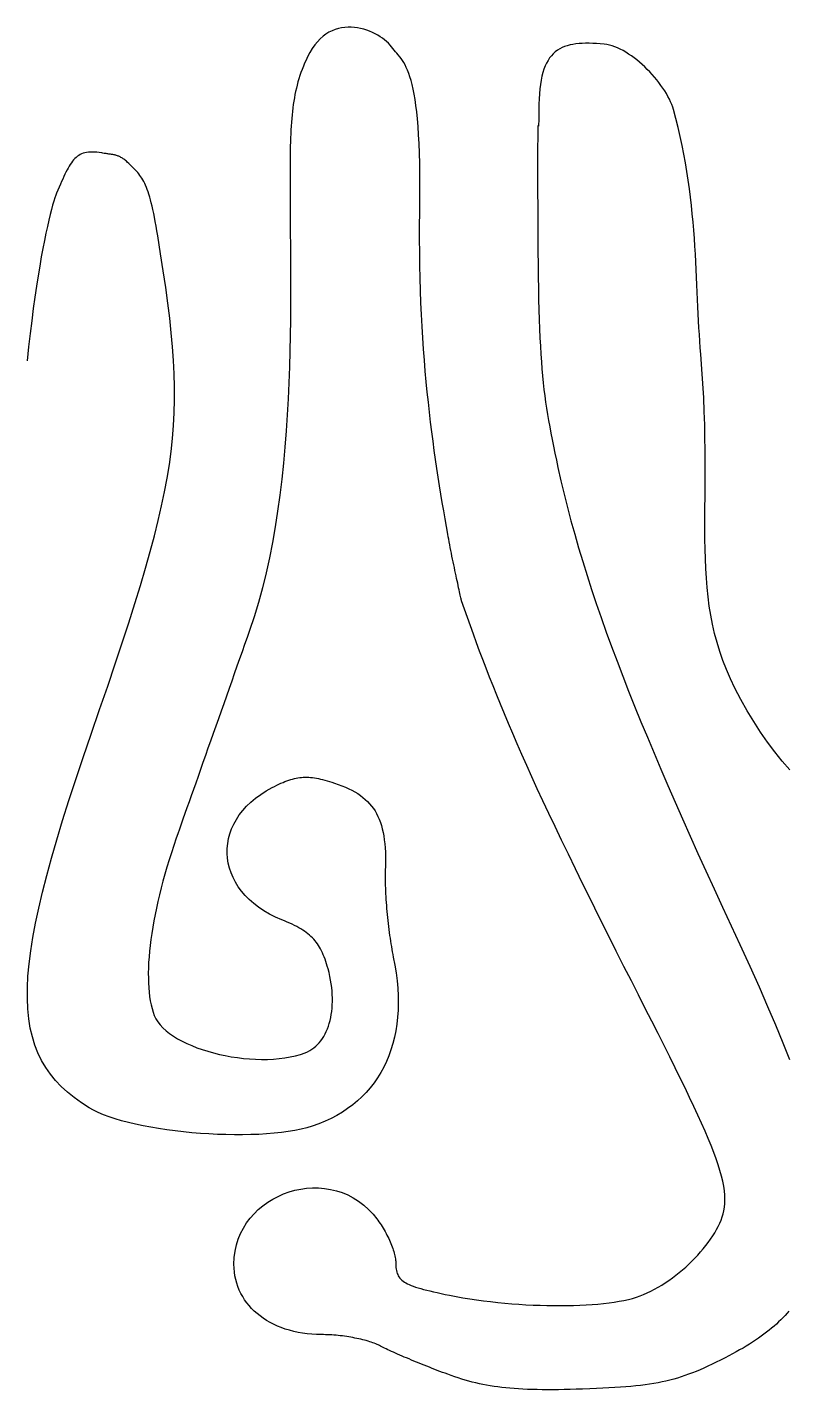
# Model space of a CAD drawing. Extents: x 3.9 to 78.6, y 0.4 to 97.3.
# Drawn here: x 29.1 to 48.64, y 0.45 to 35.46 of the extents above; entities that cross this region are included whole.
import ezdxf

# ---------------------------------------------------------------- set-up
doc = ezdxf.new("R2010")
doc.units = 0
doc.layers.add('LAYER_1', color=7, linetype='CONTINUOUS')

msp = doc.modelspace()

# ---------------------------------------------------------------- linework, layer by layer
at = {"layer": 'LAYER_1', "color": 7}
for p, q in [((36.932, 35.365), (36.852, 35.326)), ((37.012, 35.397), (36.932, 35.365)), ((37.094, 35.422), (37.012, 35.397)), ((37.176, 35.44), (37.094, 35.422)), ((37.258, 35.451), (37.176, 35.44)), ((37.341, 35.456), (37.258, 35.451)), ((37.423, 35.456), (37.341, 35.456)), ((37.505, 35.45), (37.423, 35.456)), ((37.586, 35.439), (37.505, 35.45)), ((37.666, 35.423), (37.586, 35.439)), ((37.744, 35.404), (37.666, 35.423)), ((37.821, 35.38), (37.744, 35.404)), ((37.895, 35.352), (37.821, 35.38)), ((36.554, 35.085), (36.486, 35.003)), ((36.625, 35.158), (36.554, 35.085)), ((36.699, 35.223), (36.625, 35.158)), ((36.775, 35.278), (36.699, 35.223)), ((36.852, 35.326), (36.775, 35.278)), ((37.968, 35.321), (37.895, 35.352)), ((38.037, 35.287), (37.968, 35.321)), ((38.104, 35.251), (38.037, 35.287)), ((38.167, 35.213), (38.104, 35.251)), ((38.226, 35.172), (38.167, 35.213)), ((38.282, 35.13), (38.226, 35.172)), ((38.333, 35.087), (38.282, 35.13)), ((38.38, 35.044), (38.333, 35.087)), ((38.422, 34.999), (38.38, 35.044)), ((43.12, 35.017), (43.045, 35.002)), ((43.197, 35.029), (43.12, 35.017)), ((43.277, 35.038), (43.197, 35.029)), ((43.36, 35.043), (43.277, 35.038)), ((43.446, 35.046), (43.36, 35.043)), ((43.536, 35.045), (43.446, 35.046)), ((43.628, 35.042), (43.536, 35.045)), ((43.723, 35.037), (43.628, 35.042)), ((43.821, 35.03), (43.723, 35.037)), ((43.922, 35.021), (43.821, 35.03)), ((43.988, 35.012), (43.922, 35.021)), ((44.056, 34.998), (43.988, 35.012)), ((36.301, 34.696), (36.263, 34.614)), ((36.359, 34.808), (36.301, 34.696)), ((36.421, 34.911), (36.359, 34.808)), ((36.486, 35.003), (36.421, 34.911)), ((38.459, 34.955), (38.422, 34.999)), ((38.494, 34.912), (38.459, 34.955)), ((38.529, 34.87), (38.494, 34.912)), ((38.564, 34.829), (38.529, 34.87)), ((38.599, 34.787), (38.564, 34.829)), ((38.634, 34.744), (38.599, 34.787)), ((38.669, 34.7), (38.634, 34.744)), ((38.704, 34.653), (38.669, 34.7)), ((42.522, 34.668), (42.48, 34.605)), ((42.567, 34.725), (42.522, 34.668)), ((42.616, 34.777), (42.567, 34.725)), ((42.667, 34.823), (42.616, 34.777)), ((42.722, 34.864), (42.667, 34.823)), ((42.781, 34.901), (42.722, 34.864)), ((42.842, 34.932), (42.781, 34.901)), ((42.907, 34.96), (42.842, 34.932)), ((42.975, 34.983), (42.907, 34.96)), ((43.045, 35.002), (42.975, 34.983)), ((44.125, 34.978), (44.056, 34.998)), ((44.195, 34.954), (44.125, 34.978)), ((44.265, 34.925), (44.195, 34.954)), ((44.336, 34.892), (44.265, 34.925)), ((44.407, 34.855), (44.336, 34.892)), ((44.479, 34.814), (44.407, 34.855)), ((44.55, 34.769), (44.479, 34.814)), ((44.621, 34.721), (44.55, 34.769)), ((44.692, 34.67), (44.621, 34.721)), ((44.762, 34.615), (44.692, 34.67)), ((36.162, 34.373), (36.133, 34.293)), ((36.194, 34.453), (36.162, 34.373)), ((36.227, 34.533), (36.194, 34.453)), ((36.263, 34.614), (36.227, 34.533)), ((38.739, 34.602), (38.704, 34.653)), ((38.773, 34.548), (38.739, 34.602)), ((38.806, 34.488), (38.773, 34.548)), ((38.839, 34.423), (38.806, 34.488)), ((38.871, 34.351), (38.839, 34.423)), ((38.902, 34.272), (38.871, 34.351)), ((42.375, 34.381), (42.347, 34.293)), ((42.407, 34.462), (42.375, 34.381)), ((42.442, 34.536), (42.407, 34.462)), ((42.48, 34.605), (42.442, 34.536)), ((44.831, 34.558), (44.762, 34.615)), ((44.899, 34.499), (44.831, 34.558)), ((44.966, 34.438), (44.899, 34.499)), ((45.031, 34.374), (44.966, 34.438)), ((45.095, 34.309), (45.031, 34.374)), ((45.157, 34.242), (45.095, 34.309)), ((36.034, 33.971), (36.014, 33.89)), ((36.056, 34.052), (36.034, 33.971)), ((36.08, 34.132), (36.056, 34.052)), ((36.106, 34.213), (36.08, 34.132)), ((36.133, 34.293), (36.106, 34.213)), ((38.932, 34.185), (38.902, 34.272)), ((38.961, 34.089), (38.932, 34.185)), ((38.989, 33.983), (38.961, 34.089)), ((39.016, 33.867), (38.989, 33.983)), ((42.283, 33.989), (42.269, 33.873)), ((42.301, 34.097), (42.283, 33.989)), ((42.322, 34.199), (42.301, 34.097)), ((42.347, 34.293), (42.322, 34.199)), ((45.217, 34.174), (45.157, 34.242)), ((45.274, 34.104), (45.217, 34.174)), ((45.33, 34.034), (45.274, 34.104)), ((45.382, 33.964), (45.33, 34.034)), ((45.432, 33.893), (45.382, 33.964)), ((35.962, 33.641), (35.947, 33.557)), ((35.978, 33.725), (35.962, 33.641)), ((35.995, 33.808), (35.978, 33.725)), ((36.014, 33.89), (35.995, 33.808)), ((39.041, 33.739), (39.016, 33.867)), ((39.064, 33.6), (39.041, 33.739)), ((42.252, 33.618), (42.248, 33.479)), ((42.259, 33.749), (42.252, 33.618)), ((42.269, 33.873), (42.259, 33.749)), ((45.478, 33.822), (45.432, 33.893)), ((45.522, 33.751), (45.478, 33.822)), ((45.562, 33.68), (45.522, 33.751)), ((45.598, 33.61), (45.562, 33.68)), ((45.631, 33.541), (45.598, 33.61)), ((35.912, 33.294), (35.902, 33.203)), ((35.922, 33.383), (35.912, 33.294)), ((35.934, 33.47), (35.922, 33.383)), ((35.947, 33.557), (35.934, 33.47)), ((39.086, 33.448), (39.064, 33.6)), ((39.106, 33.282), (39.086, 33.448)), ((39.125, 33.102), (39.106, 33.282)), ((42.247, 33.352), (42.245, 33.245)), ((42.248, 33.479), (42.247, 33.352)), ((45.66, 33.473), (45.631, 33.541)), ((45.684, 33.406), (45.66, 33.473)), ((45.704, 33.341), (45.684, 33.406)), ((45.766, 33.109), (45.704, 33.341)), ((35.88, 32.919), (35.875, 32.82)), ((35.887, 33.016), (35.88, 32.919)), ((35.894, 33.11), (35.887, 33.016)), ((35.902, 33.203), (35.894, 33.11)), ((39.141, 32.907), (39.125, 33.102)), ((39.155, 32.696), (39.141, 32.907)), ((42.221, 32.915), (42.22, 32.899)), ((42.222, 32.923), (42.221, 32.915)), ((42.224, 32.926), (42.222, 32.923)), ((42.225, 32.926), (42.224, 32.926)), ((42.227, 32.923), (42.225, 32.926)), ((42.228, 32.919), (42.227, 32.923)), ((42.23, 32.917), (42.228, 32.919)), ((42.232, 32.918), (42.23, 32.917)), ((42.233, 32.924), (42.232, 32.918)), ((42.235, 32.937), (42.233, 32.924)), ((42.237, 32.957), (42.235, 32.937)), ((42.238, 32.988), (42.237, 32.957)), ((42.24, 33.03), (42.238, 32.988)), ((42.242, 33.086), (42.24, 33.03)), ((42.243, 33.157), (42.242, 33.086)), ((42.245, 33.245), (42.243, 33.157)), ((45.823, 32.878), (45.766, 33.109)), ((35.866, 32.615), (35.862, 32.509)), ((35.87, 32.719), (35.866, 32.615)), ((35.875, 32.82), (35.87, 32.719)), ((39.167, 32.468), (39.155, 32.696)), ((42.215, 32.65), (42.214, 32.555)), ((42.216, 32.791), (42.215, 32.729)), ((42.215, 32.729), (42.215, 32.65)), ((42.217, 32.839), (42.216, 32.791)), ((42.218, 32.874), (42.217, 32.839)), ((42.22, 32.899), (42.218, 32.874)), ((45.875, 32.649), (45.823, 32.878)), ((45.924, 32.421), (45.875, 32.649)), ((30.536, 32.219), (30.496, 32.203)), ((30.578, 32.231), (30.536, 32.219)), ((30.623, 32.24), (30.578, 32.231)), ((30.67, 32.247), (30.623, 32.24)), ((30.72, 32.251), (30.67, 32.247)), ((30.773, 32.251), (30.72, 32.251)), ((30.829, 32.249), (30.773, 32.251)), ((30.888, 32.244), (30.829, 32.249)), ((30.951, 32.236), (30.888, 32.244)), ((31.017, 32.226), (30.951, 32.236)), ((31.045, 32.221), (31.017, 32.226)), ((31.072, 32.216), (31.045, 32.221)), ((31.099, 32.212), (31.072, 32.216)), ((31.124, 32.209), (31.099, 32.212)), ((31.149, 32.205), (31.124, 32.209)), ((35.857, 32.287), (35.855, 32.172)), ((35.859, 32.4), (35.857, 32.287)), ((35.862, 32.509), (35.859, 32.4)), ((39.176, 32.223), (39.167, 32.468)), ((39.184, 31.959), (39.176, 32.223)), ((42.214, 32.555), (42.213, 32.439)), ((42.213, 32.439), (42.213, 32.303)), ((42.213, 32.303), (42.213, 32.144)), ((45.968, 32.195), (45.924, 32.421)), ((30.177, 31.888), (30.15, 31.84)), ((30.205, 31.933), (30.177, 31.888)), ((30.233, 31.975), (30.205, 31.933)), ((30.262, 32.014), (30.233, 31.975)), ((30.291, 32.05), (30.262, 32.014)), ((30.322, 32.083), (30.291, 32.05)), ((30.354, 32.113), (30.322, 32.083)), ((30.387, 32.14), (30.354, 32.113)), ((30.421, 32.164), (30.387, 32.14)), ((30.457, 32.185), (30.421, 32.164)), ((30.496, 32.203), (30.457, 32.185)), ((31.172, 32.202), (31.149, 32.205)), ((31.195, 32.199), (31.172, 32.202)), ((31.218, 32.196), (31.195, 32.199)), ((31.239, 32.193), (31.218, 32.196)), ((31.261, 32.19), (31.239, 32.193)), ((31.281, 32.186), (31.261, 32.19)), ((31.301, 32.183), (31.281, 32.186)), ((31.321, 32.179), (31.301, 32.183)), ((31.34, 32.175), (31.321, 32.179)), ((31.36, 32.171), (31.34, 32.175)), ((31.378, 32.166), (31.36, 32.171)), ((31.397, 32.16), (31.378, 32.166)), ((31.415, 32.154), (31.397, 32.16)), ((31.434, 32.148), (31.415, 32.154)), ((31.452, 32.14), (31.434, 32.148)), ((31.471, 32.132), (31.452, 32.14)), ((31.489, 32.123), (31.471, 32.132)), ((31.508, 32.113), (31.489, 32.123)), ((31.526, 32.102), (31.508, 32.113)), ((31.545, 32.09), (31.526, 32.102)), ((31.565, 32.077), (31.545, 32.09)), ((31.584, 32.063), (31.565, 32.077)), ((31.604, 32.047), (31.584, 32.063)), ((31.625, 32.03), (31.604, 32.047)), ((31.646, 32.012), (31.625, 32.03)), ((31.667, 31.992), (31.646, 32.012)), ((31.706, 31.956), (31.667, 31.992)), ((31.743, 31.921), (31.706, 31.956)), ((31.779, 31.887), (31.743, 31.921)), ((31.814, 31.854), (31.779, 31.887)), ((35.853, 31.932), (35.852, 31.806)), ((35.854, 32.054), (35.853, 31.932)), ((35.855, 32.172), (35.854, 32.054)), ((39.188, 31.677), (39.184, 31.959)), ((42.213, 32.144), (42.213, 31.96)), ((42.213, 31.96), (42.213, 31.75)), ((46.009, 31.971), (45.968, 32.195)), ((46.046, 31.748), (46.009, 31.971)), ((30.011, 31.556), (29.982, 31.49)), ((30.04, 31.619), (30.011, 31.556)), ((30.068, 31.679), (30.04, 31.619)), ((30.095, 31.735), (30.068, 31.679)), ((30.123, 31.789), (30.095, 31.735)), ((30.15, 31.84), (30.123, 31.789)), ((31.847, 31.821), (31.814, 31.854)), ((31.878, 31.788), (31.847, 31.821)), ((31.909, 31.755), (31.878, 31.788)), ((31.938, 31.721), (31.909, 31.755)), ((31.966, 31.687), (31.938, 31.721)), ((31.994, 31.651), (31.966, 31.687)), ((32.02, 31.614), (31.994, 31.651)), ((32.045, 31.575), (32.02, 31.614)), ((32.07, 31.534), (32.045, 31.575)), ((32.094, 31.491), (32.07, 31.534)), ((35.852, 31.806), (35.852, 31.506)), ((35.852, 31.506), (35.852, 31.194)), ((39.19, 31.374), (39.188, 31.677)), ((42.213, 31.75), (42.213, 31.512)), ((42.213, 31.512), (42.213, 31.245)), ((46.08, 31.527), (46.046, 31.748)), ((46.111, 31.307), (46.08, 31.527)), ((29.854, 31.195), (29.832, 31.14)), ((29.888, 31.274), (29.854, 31.195)), ((29.921, 31.349), (29.888, 31.274)), ((29.952, 31.421), (29.921, 31.349)), ((29.982, 31.49), (29.952, 31.421)), ((32.117, 31.445), (32.094, 31.491)), ((32.14, 31.396), (32.117, 31.445)), ((32.162, 31.343), (32.14, 31.396)), ((32.183, 31.288), (32.162, 31.343)), ((32.205, 31.228), (32.183, 31.288)), ((32.225, 31.164), (32.205, 31.228)), ((32.246, 31.095), (32.225, 31.164)), ((35.852, 31.194), (35.854, 30.869)), ((39.189, 31.051), (39.19, 31.374)), ((42.213, 31.245), (42.214, 30.825)), ((46.138, 31.09), (46.111, 31.307)), ((29.751, 30.886), (29.72, 30.772)), ((29.78, 30.985), (29.751, 30.886)), ((29.807, 31.07), (29.78, 30.985)), ((29.832, 31.14), (29.807, 31.07)), ((32.266, 31.022), (32.246, 31.095)), ((32.287, 30.944), (32.266, 31.022)), ((32.307, 30.86), (32.287, 30.944)), ((32.327, 30.77), (32.307, 30.86)), ((35.854, 30.869), (35.856, 30.534)), ((39.186, 30.707), (39.189, 31.051)), ((42.214, 30.825), (42.216, 30.427)), ((46.163, 30.875), (46.138, 31.09)), ((46.186, 30.661), (46.163, 30.875)), ((29.652, 30.499), (29.616, 30.34)), ((29.687, 30.643), (29.652, 30.499)), ((29.72, 30.772), (29.687, 30.643)), ((32.348, 30.675), (32.327, 30.77)), ((32.368, 30.573), (32.348, 30.675)), ((32.389, 30.464), (32.368, 30.573)), ((32.41, 30.349), (32.389, 30.464)), ((35.856, 30.534), (35.859, 30.188)), ((39.182, 30.355), (39.186, 30.707)), ((46.206, 30.45), (46.186, 30.661)), ((29.579, 30.166), (29.54, 29.978)), ((29.616, 30.34), (29.579, 30.166)), ((32.431, 30.226), (32.41, 30.349)), ((32.453, 30.096), (32.431, 30.226)), ((35.859, 30.188), (35.862, 29.833)), ((39.181, 30.009), (39.182, 30.355)), ((42.216, 30.427), (42.218, 30.052)), ((46.224, 30.241), (46.206, 30.45)), ((46.24, 30.033), (46.224, 30.241)), ((29.501, 29.773), (29.461, 29.554)), ((29.54, 29.978), (29.501, 29.773)), ((32.527, 29.634), (32.453, 30.096)), ((35.862, 29.833), (35.864, 29.468)), ((39.183, 29.671), (39.181, 30.009)), ((42.218, 30.052), (42.221, 29.697)), ((46.254, 29.829), (46.24, 30.033)), ((46.267, 29.626), (46.254, 29.829)), ((29.461, 29.554), (29.421, 29.319)), ((32.595, 29.194), (32.527, 29.634)), ((35.864, 29.468), (35.865, 29.096)), ((39.187, 29.338), (39.183, 29.671)), ((42.221, 29.697), (42.224, 29.361)), ((46.278, 29.426), (46.267, 29.626)), ((46.289, 29.228), (46.278, 29.426)), ((29.38, 29.069), (29.339, 28.804)), ((29.421, 29.319), (29.38, 29.069)), ((32.657, 28.773), (32.595, 29.194)), ((35.865, 29.096), (35.865, 28.716)), ((39.194, 29.013), (39.187, 29.338)), ((42.224, 29.361), (42.228, 29.045)), ((46.298, 29.032), (46.289, 29.228)), ((29.339, 28.804), (29.297, 28.523)), ((32.711, 28.37), (32.657, 28.773)), ((35.865, 28.716), (35.864, 28.329)), ((39.203, 28.693), (39.194, 29.013)), ((42.228, 29.045), (42.233, 28.746)), ((42.233, 28.746), (42.239, 28.464)), ((46.307, 28.839), (46.298, 29.032)), ((46.316, 28.648), (46.307, 28.839)), ((29.297, 28.523), (29.256, 28.226)), ((32.759, 27.983), (32.711, 28.37)), ((39.215, 28.38), (39.203, 28.693)), ((39.229, 28.073), (39.215, 28.38)), ((42.239, 28.464), (42.246, 28.197)), ((46.324, 28.461), (46.316, 28.648)), ((46.332, 28.275), (46.324, 28.461)), ((29.256, 28.226), (29.216, 27.914)), ((35.864, 28.329), (35.86, 27.937)), ((39.245, 27.771), (39.229, 28.073)), ((42.246, 28.197), (42.254, 27.945)), ((46.34, 28.093), (46.332, 28.275)), ((46.349, 27.913), (46.34, 28.093)), ((29.216, 27.914), (29.176, 27.586)), ((32.799, 27.609), (32.759, 27.983)), ((35.86, 27.937), (35.855, 27.539)), ((39.262, 27.476), (39.245, 27.771)), ((42.254, 27.945), (42.262, 27.706)), ((42.262, 27.706), (42.272, 27.479)), ((46.358, 27.736), (46.349, 27.913)), ((46.368, 27.562), (46.358, 27.736)), ((29.176, 27.586), (29.136, 27.242)), ((32.832, 27.247), (32.799, 27.609)), ((35.855, 27.539), (35.846, 27.137)), ((39.282, 27.186), (39.262, 27.476)), ((42.272, 27.479), (42.283, 27.264)), ((46.379, 27.391), (46.368, 27.562)), ((46.392, 27.223), (46.379, 27.391)), ((29.136, 27.242), (29.097, 26.882)), ((32.857, 26.896), (32.832, 27.247)), ((35.846, 27.137), (35.835, 26.731)), ((39.303, 26.902), (39.282, 27.186)), ((42.283, 27.264), (42.295, 27.059)), ((42.295, 27.059), (42.309, 26.864)), ((46.405, 27.058), (46.392, 27.223)), ((46.436, 26.673), (46.405, 27.058)), ((32.875, 26.552), (32.857, 26.896)), ((35.835, 26.731), (35.82, 26.322)), ((39.327, 26.624), (39.303, 26.902)), ((39.351, 26.35), (39.327, 26.624)), ((42.309, 26.864), (42.323, 26.677)), ((42.323, 26.677), (42.339, 26.496)), ((46.461, 26.299), (46.436, 26.673)), ((32.884, 26.215), (32.875, 26.552)), ((35.82, 26.322), (35.801, 25.91)), ((39.377, 26.083), (39.351, 26.35)), ((42.339, 26.496), (42.357, 26.322)), ((42.357, 26.322), (42.376, 26.153)), ((46.481, 25.937), (46.461, 26.299)), ((32.884, 25.882), (32.884, 26.215)), ((35.801, 25.91), (35.778, 25.497)), ((39.405, 25.82), (39.377, 26.083)), ((42.376, 26.153), (42.396, 25.989)), ((42.396, 25.989), (42.418, 25.827)), ((46.496, 25.586), (46.481, 25.937)), ((32.876, 25.552), (32.884, 25.882)), ((39.433, 25.563), (39.405, 25.82)), ((39.463, 25.31), (39.433, 25.563)), ((42.418, 25.827), (42.442, 25.667)), ((42.442, 25.667), (42.467, 25.508)), ((46.506, 25.245), (46.496, 25.586)), ((32.832, 24.892), (32.858, 25.223)), ((32.858, 25.223), (32.876, 25.552)), ((35.778, 25.497), (35.751, 25.083)), ((39.494, 25.062), (39.463, 25.31)), ((42.467, 25.508), (42.494, 25.349)), ((42.494, 25.349), (42.523, 25.189)), ((46.513, 24.914), (46.506, 25.245)), ((32.796, 24.559), (32.832, 24.892)), ((35.751, 25.083), (35.718, 24.669)), ((39.525, 24.82), (39.494, 25.062)), ((42.523, 25.189), (42.553, 25.026)), ((42.553, 25.026), (42.586, 24.861)), ((42.586, 24.861), (42.62, 24.691)), ((46.517, 24.593), (46.513, 24.914)), ((32.751, 24.221), (32.796, 24.559)), ((35.718, 24.669), (35.681, 24.256)), ((39.558, 24.581), (39.525, 24.82)), ((39.591, 24.348), (39.558, 24.581)), ((42.62, 24.691), (42.657, 24.515)), ((42.657, 24.515), (42.695, 24.334)), ((46.518, 24.28), (46.517, 24.593)), ((32.695, 23.875), (32.751, 24.221)), ((35.681, 24.256), (35.637, 23.843)), ((39.625, 24.118), (39.591, 24.348)), ((42.695, 24.334), (42.736, 24.145)), ((46.518, 23.977), (46.518, 24.28)), ((32.629, 23.522), (32.695, 23.875)), ((35.637, 23.843), (35.588, 23.433)), ((39.659, 23.894), (39.625, 24.118)), ((39.694, 23.673), (39.659, 23.894)), ((42.736, 24.145), (42.812, 23.805)), ((42.812, 23.805), (42.892, 23.463)), ((46.516, 23.681), (46.518, 23.977)), ((32.553, 23.157), (32.629, 23.522)), ((39.729, 23.456), (39.694, 23.673)), ((39.764, 23.244), (39.729, 23.456)), ((42.892, 23.463), (42.978, 23.12)), ((46.514, 23.393), (46.516, 23.681)), ((32.467, 22.781), (32.553, 23.157)), ((35.588, 23.433), (35.532, 23.026)), ((39.799, 23.035), (39.764, 23.244)), ((42.978, 23.12), (43.069, 22.775)), ((46.51, 22.837), (46.512, 23.111)), ((46.512, 23.111), (46.514, 23.393)), ((32.369, 22.39), (32.467, 22.781)), ((35.532, 23.026), (35.47, 22.622)), ((39.834, 22.83), (39.799, 23.035)), ((39.869, 22.629), (39.834, 22.83)), ((43.069, 22.775), (43.165, 22.428)), ((46.51, 22.569), (46.51, 22.837)), ((35.47, 22.622), (35.4, 22.222)), ((39.904, 22.432), (39.869, 22.629)), ((39.915, 22.367), (39.904, 22.432)), ((43.165, 22.428), (43.266, 22.078)), ((46.511, 22.306), (46.51, 22.569)), ((32.26, 21.983), (32.369, 22.39)), ((35.4, 22.222), (35.322, 21.827)), ((39.928, 22.3), (39.915, 22.367)), ((39.941, 22.231), (39.928, 22.3)), ((39.954, 22.16), (39.941, 22.231)), ((39.968, 22.088), (39.954, 22.16)), ((39.982, 22.015), (39.968, 22.088)), ((43.266, 22.078), (43.372, 21.726)), ((46.515, 22.048), (46.511, 22.306)), ((32.14, 21.558), (32.26, 21.983)), ((35.322, 21.827), (35.237, 21.438)), ((39.997, 21.942), (39.982, 22.015)), ((40.012, 21.868), (39.997, 21.942)), ((40.027, 21.794), (40.012, 21.868)), ((40.042, 21.72), (40.027, 21.794)), ((40.058, 21.646), (40.042, 21.72)), ((43.372, 21.726), (43.483, 21.371)), ((46.522, 21.795), (46.515, 22.048)), ((46.533, 21.547), (46.522, 21.795)), ((32.008, 21.114), (32.14, 21.558)), ((35.237, 21.438), (35.144, 21.055)), ((40.073, 21.574), (40.058, 21.646)), ((40.088, 21.502), (40.073, 21.574)), ((40.103, 21.432), (40.088, 21.502)), ((40.117, 21.363), (40.103, 21.432)), ((40.132, 21.296), (40.117, 21.363)), ((43.483, 21.371), (43.598, 21.013)), ((46.548, 21.302), (46.533, 21.547)), ((31.865, 20.648), (32.008, 21.114)), ((35.144, 21.055), (35.042, 20.68)), ((40.146, 21.231), (40.132, 21.296)), ((40.159, 21.169), (40.146, 21.231)), ((40.172, 21.11), (40.159, 21.169)), ((40.184, 21.054), (40.172, 21.11)), ((40.196, 21.001), (40.184, 21.054)), ((43.598, 21.013), (43.719, 20.652)), ((46.567, 21.06), (46.548, 21.302)), ((46.593, 20.821), (46.567, 21.06)), ((35.042, 20.68), (34.93, 20.312)), ((40.207, 20.952), (40.196, 21.001)), ((40.217, 20.906), (40.207, 20.952)), ((40.226, 20.865), (40.217, 20.906)), ((40.234, 20.829), (40.226, 20.865)), ((40.241, 20.797), (40.234, 20.829)), ((40.247, 20.771), (40.241, 20.797)), ((40.252, 20.749), (40.247, 20.771)), ((40.255, 20.734), (40.252, 20.749)), ((40.257, 20.724), (40.255, 20.734)), ((40.258, 20.721), (40.257, 20.724)), ((40.334, 20.505), (40.258, 20.721)), ((46.624, 20.584), (46.593, 20.821)), ((31.709, 20.158), (31.865, 20.648)), ((34.93, 20.312), (34.81, 19.953)), ((40.41, 20.289), (40.334, 20.505)), ((43.719, 20.652), (43.845, 20.287)), ((46.662, 20.35), (46.624, 20.584)), ((46.707, 20.116), (46.662, 20.35)), ((31.541, 19.642), (31.709, 20.158)), ((40.486, 20.074), (40.41, 20.289)), ((40.564, 19.859), (40.486, 20.074)), ((43.845, 20.287), (43.976, 19.918)), ((46.761, 19.884), (46.707, 20.116)), ((31.36, 19.1), (31.541, 19.642)), ((34.747, 19.775), (34.683, 19.595)), ((34.81, 19.953), (34.747, 19.775)), ((40.642, 19.644), (40.564, 19.859)), ((40.723, 19.427), (40.642, 19.644)), ((43.976, 19.918), (44.112, 19.546)), ((46.822, 19.651), (46.761, 19.884)), ((46.893, 19.419), (46.822, 19.651)), ((34.619, 19.411), (34.553, 19.225)), ((34.683, 19.595), (34.619, 19.411)), ((40.805, 19.208), (40.723, 19.427)), ((44.112, 19.546), (44.253, 19.169)), ((46.974, 19.186), (46.893, 19.419)), ((31.167, 18.528), (31.36, 19.1)), ((34.486, 19.037), (34.419, 18.847)), ((34.553, 19.225), (34.486, 19.037)), ((40.89, 18.986), (40.805, 19.208)), ((40.977, 18.761), (40.89, 18.986)), ((44.253, 19.169), (44.399, 18.787)), ((47.065, 18.952), (46.974, 19.186)), ((47.166, 18.717), (47.065, 18.952)), ((34.352, 18.655), (34.284, 18.463)), ((34.419, 18.847), (34.352, 18.655)), ((41.067, 18.532), (40.977, 18.761)), ((44.399, 18.787), (44.55, 18.401)), ((47.28, 18.479), (47.166, 18.717)), ((30.96, 17.925), (31.167, 18.528)), ((34.215, 18.27), (34.147, 18.076)), ((34.284, 18.463), (34.215, 18.27)), ((41.161, 18.299), (41.067, 18.532)), ((41.258, 18.061), (41.161, 18.299)), ((44.55, 18.401), (44.705, 18.01)), ((47.434, 18.182), (47.28, 18.479)), ((30.74, 17.29), (30.96, 17.925)), ((34.079, 17.883), (34.011, 17.69)), ((34.147, 18.076), (34.079, 17.883)), ((41.359, 17.816), (41.258, 18.061)), ((44.705, 18.01), (44.866, 17.614)), ((47.596, 17.894), (47.434, 18.182)), ((47.764, 17.616), (47.596, 17.894)), ((34.011, 17.69), (33.943, 17.498)), ((41.464, 17.566), (41.359, 17.816)), ((41.574, 17.308), (41.464, 17.566)), ((44.866, 17.614), (45.032, 17.213)), ((47.939, 17.348), (47.764, 17.616)), ((30.537, 16.698), (30.74, 17.29)), ((33.876, 17.308), (33.809, 17.118)), ((33.943, 17.498), (33.876, 17.308)), ((41.689, 17.043), (41.574, 17.308)), ((45.032, 17.213), (45.203, 16.805)), ((48.119, 17.09), (47.939, 17.348)), ((33.743, 16.931), (33.678, 16.746)), ((33.809, 17.118), (33.743, 16.931)), ((41.81, 16.769), (41.689, 17.043)), ((45.203, 16.805), (45.379, 16.392)), ((48.306, 16.841), (48.119, 17.09)), ((48.499, 16.603), (48.306, 16.841)), ((30.347, 16.131), (30.537, 16.698)), ((33.614, 16.564), (33.551, 16.386)), ((33.678, 16.746), (33.614, 16.564)), ((41.935, 16.487), (41.81, 16.769)), ((42.067, 16.195), (41.935, 16.487)), ((48.696, 16.376), (48.499, 16.603)), ((30.17, 15.59), (30.347, 16.131)), ((33.489, 16.21), (33.428, 16.038)), ((33.551, 16.386), (33.489, 16.21)), ((35.772, 16.094), (35.821, 16.112)), ((35.821, 16.112), (35.868, 16.127)), ((35.868, 16.127), (35.916, 16.141)), ((35.916, 16.141), (35.962, 16.153)), ((35.962, 16.153), (36.008, 16.163)), ((36.008, 16.163), (36.054, 16.171)), ((36.054, 16.171), (36.1, 16.178)), ((36.1, 16.178), (36.146, 16.183)), ((36.146, 16.183), (36.191, 16.186)), ((36.191, 16.186), (36.237, 16.188)), ((36.237, 16.188), (36.284, 16.188)), ((36.284, 16.188), (36.331, 16.186)), ((36.331, 16.186), (36.379, 16.182)), ((36.379, 16.182), (36.428, 16.177)), ((36.428, 16.177), (36.477, 16.171)), ((36.477, 16.171), (36.528, 16.162)), ((36.528, 16.162), (36.581, 16.152)), ((36.581, 16.152), (36.634, 16.14)), ((36.634, 16.14), (36.689, 16.127)), ((36.689, 16.127), (36.746, 16.112)), ((36.746, 16.112), (36.805, 16.096)), ((42.205, 15.893), (42.067, 16.195)), ((45.379, 16.392), (45.559, 15.973)), ((33.369, 15.871), (33.312, 15.708)), ((33.428, 16.038), (33.369, 15.871)), ((35.097, 15.746), (35.24, 15.837)), ((35.24, 15.837), (35.393, 15.922)), ((35.393, 15.922), (35.452, 15.952)), ((35.452, 15.952), (35.51, 15.981)), ((35.51, 15.981), (35.565, 16.007)), ((35.565, 16.007), (35.619, 16.032)), ((35.619, 16.032), (35.671, 16.054)), ((35.671, 16.054), (35.722, 16.075)), ((35.722, 16.075), (35.772, 16.094)), ((36.805, 16.096), (36.866, 16.078)), ((36.866, 16.078), (36.929, 16.058)), ((36.929, 16.058), (36.995, 16.037)), ((36.995, 16.037), (37.092, 16.003)), ((37.092, 16.003), (37.186, 15.968)), ((37.186, 15.968), (37.275, 15.931)), ((37.275, 15.931), (37.36, 15.892)), ((37.36, 15.892), (37.441, 15.852)), ((37.441, 15.852), (37.517, 15.809)), ((37.517, 15.809), (37.59, 15.765)), ((37.59, 15.765), (37.659, 15.718)), ((42.35, 15.58), (42.205, 15.893)), ((45.559, 15.973), (45.745, 15.548)), ((30.007, 15.072), (30.17, 15.59)), ((33.256, 15.551), (33.203, 15.398)), ((33.312, 15.708), (33.256, 15.551)), ((34.636, 15.332), (34.735, 15.442)), ((34.735, 15.442), (34.844, 15.548)), ((34.844, 15.548), (34.965, 15.649)), ((34.965, 15.649), (35.097, 15.746)), ((37.659, 15.718), (37.723, 15.669)), ((37.723, 15.669), (37.784, 15.618)), ((37.784, 15.618), (37.842, 15.564)), ((37.842, 15.564), (37.895, 15.507)), ((37.895, 15.507), (37.945, 15.448)), ((37.945, 15.448), (37.992, 15.386)), ((42.502, 15.255), (42.35, 15.58)), ((45.745, 15.548), (45.936, 15.116)), ((29.858, 14.579), (30.007, 15.072)), ((33.101, 15.111), (33.054, 14.977)), ((33.151, 15.252), (33.101, 15.111)), ((33.203, 15.398), (33.151, 15.252)), ((34.406, 14.982), (34.472, 15.101)), ((34.472, 15.101), (34.548, 15.218)), ((34.548, 15.218), (34.636, 15.332)), ((37.992, 15.386), (38.035, 15.321)), ((38.035, 15.321), (38.074, 15.252)), ((38.074, 15.252), (38.11, 15.181)), ((38.11, 15.181), (38.143, 15.106)), ((38.143, 15.106), (38.173, 15.028)), ((42.661, 14.919), (42.502, 15.255)), ((45.936, 15.116), (46.131, 14.677)), ((32.967, 14.73), (32.928, 14.618)), ((33.009, 14.85), (32.967, 14.73)), ((33.054, 14.977), (33.009, 14.85)), ((34.273, 14.611), (34.306, 14.736)), ((34.306, 14.736), (34.35, 14.86)), ((34.35, 14.86), (34.406, 14.982)), ((38.173, 15.028), (38.199, 14.946)), ((38.199, 14.946), (38.222, 14.86)), ((38.222, 14.86), (38.243, 14.771)), ((38.243, 14.771), (38.26, 14.678)), ((42.827, 14.57), (42.661, 14.919)), ((29.722, 14.108), (29.858, 14.579)), ((32.863, 14.431), (32.802, 14.246)), ((32.928, 14.618), (32.863, 14.431)), ((34.236, 14.231), (34.238, 14.358)), ((34.238, 14.358), (34.25, 14.485)), ((34.25, 14.485), (34.273, 14.611)), ((38.26, 14.678), (38.274, 14.581)), ((38.274, 14.581), (38.286, 14.48)), ((38.286, 14.48), (38.295, 14.374)), ((38.295, 14.374), (38.301, 14.264)), ((43.002, 14.207), (42.827, 14.57)), ((46.131, 14.677), (46.332, 14.231)), ((29.599, 13.659), (29.722, 14.108)), ((32.743, 14.062), (32.688, 13.88)), ((32.802, 14.246), (32.743, 14.062)), ((34.246, 14.104), (34.236, 14.231)), ((34.266, 13.978), (34.246, 14.104)), ((38.301, 14.264), (38.304, 14.15)), ((38.305, 14.031), (38.303, 13.908)), ((38.304, 14.15), (38.305, 14.031)), ((43.185, 13.831), (43.002, 14.207)), ((46.332, 14.231), (46.537, 13.778)), ((29.49, 13.232), (29.599, 13.659)), ((32.635, 13.699), (32.585, 13.521)), ((32.688, 13.88), (32.635, 13.699)), ((34.296, 13.853), (34.266, 13.978)), ((34.337, 13.73), (34.296, 13.853)), ((34.389, 13.608), (34.337, 13.73)), ((38.297, 13.723), (38.296, 13.664)), ((38.296, 13.664), (38.296, 13.603)), ((38.299, 13.78), (38.297, 13.723)), ((38.303, 13.908), (38.299, 13.78)), ((43.376, 13.44), (43.185, 13.831)), ((46.537, 13.778), (46.748, 13.317)), ((32.539, 13.344), (32.495, 13.169)), ((32.585, 13.521), (32.539, 13.344)), ((34.451, 13.489), (34.389, 13.608)), ((34.523, 13.373), (34.451, 13.489)), ((34.606, 13.26), (34.523, 13.373)), ((38.296, 13.603), (38.296, 13.539)), ((38.296, 13.539), (38.297, 13.474)), ((38.297, 13.474), (38.298, 13.406)), ((38.298, 13.406), (38.3, 13.337)), ((38.3, 13.337), (38.303, 13.266)), ((43.577, 13.034), (43.376, 13.44)), ((46.748, 13.317), (46.963, 12.849)), ((29.395, 12.825), (29.49, 13.232)), ((32.455, 12.997), (32.417, 12.827)), ((32.495, 13.169), (32.455, 12.997)), ((34.7, 13.15), (34.606, 13.26)), ((34.804, 13.045), (34.7, 13.15)), ((34.918, 12.944), (34.804, 13.045)), ((38.303, 13.266), (38.307, 13.194)), ((38.307, 13.194), (38.311, 13.121)), ((38.311, 13.121), (38.315, 13.047)), ((38.315, 13.047), (38.32, 12.971)), ((38.32, 12.971), (38.326, 12.895)), ((43.787, 12.612), (43.577, 13.034)), ((29.313, 12.439), (29.395, 12.825)), ((32.383, 12.66), (32.351, 12.495)), ((32.417, 12.827), (32.383, 12.66)), ((35.042, 12.848), (34.918, 12.944)), ((35.177, 12.758), (35.042, 12.848)), ((35.322, 12.673), (35.177, 12.758)), ((35.477, 12.595), (35.322, 12.673)), ((38.326, 12.895), (38.332, 12.818)), ((38.332, 12.818), (38.339, 12.741)), ((38.339, 12.741), (38.346, 12.663)), ((38.346, 12.663), (38.354, 12.586)), ((44.006, 12.173), (43.787, 12.612)), ((46.963, 12.849), (47.184, 12.372)), ((29.244, 12.072), (29.313, 12.439)), ((32.323, 12.333), (32.298, 12.174)), ((32.351, 12.495), (32.323, 12.333)), ((35.642, 12.523), (35.477, 12.595)), ((35.713, 12.494), (35.642, 12.523)), ((35.781, 12.466), (35.713, 12.494)), ((35.846, 12.437), (35.781, 12.466)), ((35.908, 12.408), (35.846, 12.437)), ((35.967, 12.38), (35.908, 12.408)), ((36.024, 12.351), (35.967, 12.38)), ((36.077, 12.321), (36.024, 12.351)), ((36.129, 12.291), (36.077, 12.321)), ((36.178, 12.261), (36.129, 12.291)), ((36.224, 12.23), (36.178, 12.261)), ((38.354, 12.586), (38.362, 12.508)), ((38.362, 12.508), (38.371, 12.43)), ((38.371, 12.43), (38.38, 12.353)), ((38.38, 12.353), (38.389, 12.276)), ((38.389, 12.276), (38.399, 12.2)), ((47.184, 12.372), (47.409, 11.888)), ((29.189, 11.723), (29.244, 12.072)), ((32.276, 12.018), (32.257, 11.866)), ((32.298, 12.174), (32.276, 12.018)), ((36.269, 12.198), (36.224, 12.23)), ((36.311, 12.166), (36.269, 12.198)), ((36.351, 12.132), (36.311, 12.166)), ((36.389, 12.098), (36.351, 12.132)), ((36.426, 12.062), (36.389, 12.098)), ((36.46, 12.026), (36.426, 12.062)), ((36.493, 11.988), (36.46, 12.026)), ((36.524, 11.948), (36.493, 11.988)), ((36.554, 11.907), (36.524, 11.948)), ((36.583, 11.865), (36.554, 11.907)), ((38.399, 12.2), (38.409, 12.124)), ((38.409, 12.124), (38.42, 12.05)), ((38.42, 12.05), (38.431, 11.977)), ((38.431, 11.977), (38.443, 11.904)), ((38.443, 11.904), (38.455, 11.834)), ((44.235, 11.718), (44.006, 12.173)), ((29.147, 11.392), (29.189, 11.723)), ((32.228, 11.571), (32.219, 11.429)), ((32.241, 11.717), (32.228, 11.571)), ((32.257, 11.866), (32.241, 11.717)), ((36.61, 11.82), (36.583, 11.865)), ((36.636, 11.774), (36.61, 11.82)), ((36.66, 11.726), (36.636, 11.774)), ((36.684, 11.676), (36.66, 11.726)), ((36.707, 11.624), (36.684, 11.676)), ((36.728, 11.57), (36.707, 11.624)), ((36.75, 11.514), (36.728, 11.57)), ((38.455, 11.834), (38.467, 11.764)), ((38.467, 11.764), (38.479, 11.697)), ((38.479, 11.697), (38.492, 11.631)), ((38.492, 11.631), (38.505, 11.568)), ((38.505, 11.568), (38.545, 11.362)), ((44.432, 11.328), (44.235, 11.718)), ((47.409, 11.888), (47.665, 11.333)), ((29.119, 11.079), (29.147, 11.392)), ((32.213, 11.291), (32.21, 11.157)), ((32.219, 11.429), (32.213, 11.291)), ((36.77, 11.455), (36.75, 11.514)), ((36.79, 11.393), (36.77, 11.455)), ((36.809, 11.33), (36.79, 11.393)), ((36.828, 11.263), (36.809, 11.33)), ((36.853, 11.166), (36.828, 11.263)), ((38.545, 11.362), (38.577, 11.159)), ((44.622, 10.954), (44.432, 11.328)), ((47.665, 11.333), (47.903, 10.804)), ((29.104, 10.782), (29.119, 11.079)), ((32.21, 11.157), (32.211, 11.027)), ((32.211, 11.027), (32.214, 10.902)), ((32.214, 10.902), (32.221, 10.78)), ((36.875, 11.07), (36.853, 11.166)), ((36.894, 10.974), (36.875, 11.07)), ((36.91, 10.88), (36.894, 10.974)), ((36.922, 10.787), (36.91, 10.88)), ((38.577, 11.159), (38.602, 10.96)), ((38.602, 10.96), (38.619, 10.764)), ((44.804, 10.594), (44.622, 10.954)), ((29.102, 10.5), (29.104, 10.782)), ((32.221, 10.78), (32.231, 10.663)), ((32.231, 10.663), (32.245, 10.551)), ((32.245, 10.551), (32.262, 10.444)), ((36.931, 10.694), (36.922, 10.787)), ((36.937, 10.603), (36.931, 10.694)), ((36.941, 10.514), (36.937, 10.603)), ((36.941, 10.426), (36.941, 10.514)), ((38.619, 10.764), (38.629, 10.573)), ((38.629, 10.573), (38.632, 10.385)), ((44.979, 10.249), (44.804, 10.594)), ((47.903, 10.804), (48.123, 10.3)), ((29.114, 10.234), (29.102, 10.5)), ((29.14, 9.982), (29.114, 10.234)), ((32.262, 10.444), (32.282, 10.341)), ((32.282, 10.341), (32.306, 10.244)), ((32.306, 10.244), (32.333, 10.152)), ((32.333, 10.152), (32.364, 10.065)), ((36.912, 10.091), (36.923, 10.172)), ((36.923, 10.172), (36.932, 10.255)), ((36.932, 10.255), (36.938, 10.339)), ((36.938, 10.339), (36.941, 10.426)), ((38.627, 10.2), (38.614, 10.02)), ((38.632, 10.385), (38.627, 10.2)), ((45.147, 9.918), (44.979, 10.249)), ((48.123, 10.3), (48.326, 9.822)), ((29.179, 9.744), (29.14, 9.982)), ((32.364, 10.065), (32.402, 9.983)), ((32.402, 9.983), (32.452, 9.902)), ((32.452, 9.902), (32.513, 9.823)), ((32.513, 9.823), (32.584, 9.747)), ((36.837, 9.79), (36.86, 9.861)), ((36.86, 9.861), (36.88, 9.936)), ((36.88, 9.936), (36.897, 10.012)), ((36.897, 10.012), (36.912, 10.091)), ((38.595, 9.844), (38.568, 9.672)), ((38.614, 10.02), (38.595, 9.844)), ((45.307, 9.6), (45.147, 9.918)), ((48.326, 9.822), (48.513, 9.367)), ((29.231, 9.519), (29.179, 9.744)), ((29.297, 9.305), (29.231, 9.519)), ((32.584, 9.747), (32.665, 9.673)), ((32.665, 9.673), (32.756, 9.602)), ((32.756, 9.602), (32.855, 9.534)), ((32.855, 9.534), (32.963, 9.468)), ((32.963, 9.468), (33.077, 9.406)), ((36.643, 9.418), (36.682, 9.472)), ((36.682, 9.472), (36.718, 9.53)), ((36.718, 9.53), (36.752, 9.591)), ((36.752, 9.591), (36.783, 9.654)), ((36.783, 9.654), (36.811, 9.721)), ((36.811, 9.721), (36.837, 9.79)), ((38.534, 9.505), (38.493, 9.342)), ((38.568, 9.672), (38.534, 9.505)), ((45.46, 9.295), (45.307, 9.6)), ((29.376, 9.104), (29.297, 9.305)), ((29.468, 8.913), (29.376, 9.104)), ((33.077, 9.406), (33.199, 9.346)), ((33.199, 9.346), (33.327, 9.291)), ((33.327, 9.291), (33.46, 9.238)), ((33.46, 9.238), (33.598, 9.189)), ((33.598, 9.189), (33.741, 9.145)), ((33.741, 9.145), (33.887, 9.104)), ((33.887, 9.104), (34.037, 9.067)), ((36.12, 9.067), (36.243, 9.11)), ((36.243, 9.11), (36.302, 9.135)), ((36.302, 9.135), (36.358, 9.164)), ((36.358, 9.164), (36.411, 9.197)), ((36.411, 9.197), (36.462, 9.234)), ((36.462, 9.234), (36.511, 9.274)), ((36.511, 9.274), (36.558, 9.319)), ((36.558, 9.319), (36.601, 9.367)), ((36.601, 9.367), (36.643, 9.418)), ((38.445, 9.183), (38.389, 9.03)), ((38.493, 9.342), (38.445, 9.183)), ((45.606, 9.004), (45.46, 9.295)), ((48.513, 9.367), (48.683, 8.935)), ((29.574, 8.732), (29.468, 8.913)), ((34.037, 9.067), (34.189, 9.034)), ((34.189, 9.034), (34.343, 9.006)), ((34.343, 9.006), (34.499, 8.982)), ((34.499, 8.982), (34.655, 8.964)), ((34.655, 8.964), (34.811, 8.949)), ((34.811, 8.949), (34.967, 8.94)), ((34.967, 8.94), (35.121, 8.937)), ((35.121, 8.937), (35.274, 8.938)), ((35.274, 8.938), (35.424, 8.945)), ((35.424, 8.945), (35.572, 8.958)), ((35.572, 8.958), (35.716, 8.976)), ((35.716, 8.976), (35.855, 9)), ((35.855, 9), (35.99, 9.031)), ((35.99, 9.031), (36.12, 9.067)), ((38.327, 8.88), (38.258, 8.736)), ((38.389, 9.03), (38.327, 8.88)), ((45.745, 8.725), (45.606, 9.004)), ((29.694, 8.561), (29.574, 8.732)), ((29.827, 8.398), (29.694, 8.561)), ((38.099, 8.462), (38.009, 8.333)), ((38.182, 8.597), (38.099, 8.462)), ((38.258, 8.736), (38.182, 8.597)), ((45.876, 8.458), (45.745, 8.725)), ((46, 8.203), (45.876, 8.458)), ((29.973, 8.244), (29.827, 8.398)), ((30.132, 8.096), (29.973, 8.244)), ((30.305, 7.955), (30.132, 8.096)), ((37.81, 8.091), (37.7, 7.978)), ((37.913, 8.209), (37.81, 8.091)), ((38.009, 8.333), (37.913, 8.209)), ((46.117, 7.96), (46, 8.203)), ((30.492, 7.82), (30.305, 7.955)), ((30.691, 7.69), (30.492, 7.82)), ((37.461, 7.768), (37.332, 7.672)), ((37.584, 7.87), (37.461, 7.768)), ((37.7, 7.978), (37.584, 7.87)), ((46.227, 7.728), (46.117, 7.96)), ((46.33, 7.506), (46.227, 7.728)), ((30.8, 7.629), (30.691, 7.69)), ((30.921, 7.57), (30.8, 7.629)), ((31.055, 7.513), (30.921, 7.57)), ((31.201, 7.459), (31.055, 7.513)), ((31.358, 7.408), (31.201, 7.459)), ((31.524, 7.359), (31.358, 7.408)), ((31.7, 7.314), (31.524, 7.359)), ((36.905, 7.419), (36.751, 7.347)), ((37.054, 7.497), (36.905, 7.419)), ((37.196, 7.582), (37.054, 7.497)), ((37.332, 7.672), (37.196, 7.582)), ((46.426, 7.295), (46.33, 7.506)), ((31.883, 7.271), (31.7, 7.314)), ((32.075, 7.23), (31.883, 7.271)), ((32.272, 7.193), (32.075, 7.23)), ((32.476, 7.159), (32.272, 7.193)), ((32.684, 7.128), (32.476, 7.159)), ((32.896, 7.1), (32.684, 7.128)), ((33.111, 7.076), (32.896, 7.1)), ((33.329, 7.054), (33.111, 7.076)), ((33.548, 7.036), (33.329, 7.054)), ((33.768, 7.022), (33.548, 7.036)), ((33.987, 7.011), (33.768, 7.022)), ((34.205, 7.004), (33.987, 7.011)), ((34.421, 7), (34.205, 7.004)), ((34.844, 7.004), (34.634, 7)), ((35.049, 7.012), (34.844, 7.004)), ((35.248, 7.023), (35.049, 7.012)), ((35.442, 7.039), (35.248, 7.023)), ((35.628, 7.059), (35.442, 7.039)), ((35.806, 7.083), (35.628, 7.059)), ((35.976, 7.111), (35.806, 7.083)), ((36.135, 7.144), (35.976, 7.111)), ((36.285, 7.18), (36.135, 7.144)), ((36.422, 7.222), (36.285, 7.18)), ((36.59, 7.281), (36.422, 7.222)), ((36.751, 7.347), (36.59, 7.281)), ((46.514, 7.094), (46.426, 7.295)), ((46.596, 6.903), (46.514, 7.094)), ((34.634, 7), (34.421, 7)), ((46.67, 6.721), (46.596, 6.903)), ((46.737, 6.548), (46.67, 6.721)), ((46.798, 6.384), (46.737, 6.548)), ((46.851, 6.228), (46.798, 6.384)), ((46.897, 6.079), (46.851, 6.228)), ((46.936, 5.939), (46.897, 6.079)), ((35.976, 5.574), (36.126, 5.605)), ((36.126, 5.605), (36.278, 5.626)), ((36.278, 5.626), (36.431, 5.636)), ((36.431, 5.636), (36.585, 5.635)), ((36.585, 5.635), (36.739, 5.622)), ((36.739, 5.622), (36.891, 5.598)), ((46.968, 5.806), (46.936, 5.939)), ((46.993, 5.679), (46.968, 5.806)), ((47.012, 5.559), (46.993, 5.679)), ((35.154, 5.178), (35.278, 5.267)), ((35.278, 5.267), (35.408, 5.347)), ((35.408, 5.347), (35.543, 5.418)), ((35.543, 5.418), (35.684, 5.48)), ((35.684, 5.48), (35.828, 5.532)), ((35.828, 5.532), (35.976, 5.574)), ((36.891, 5.598), (37.042, 5.562)), ((37.042, 5.562), (37.19, 5.514)), ((37.19, 5.514), (37.335, 5.454)), ((37.335, 5.454), (37.476, 5.381)), ((37.476, 5.381), (37.613, 5.295)), ((37.613, 5.295), (37.744, 5.196)), ((47.023, 5.445), (47.012, 5.559)), ((47.027, 5.337), (47.023, 5.445)), ((47.024, 5.235), (47.027, 5.337)), ((34.827, 4.858), (34.928, 4.973)), ((34.928, 4.973), (35.037, 5.08)), ((35.037, 5.08), (35.154, 5.178)), ((37.744, 5.196), (37.869, 5.083)), ((37.869, 5.083), (37.987, 4.957)), ((37.987, 4.957), (38.018, 4.921)), ((38.018, 4.921), (38.048, 4.883)), ((46.955, 4.889), (46.979, 4.967)), ((46.979, 4.967), (46.998, 5.044)), ((46.998, 5.044), (47.015, 5.137)), ((47.015, 5.137), (47.024, 5.235)), ((34.583, 4.467), (34.654, 4.605)), ((34.654, 4.605), (34.736, 4.735)), ((34.736, 4.735), (34.827, 4.858)), ((38.048, 4.883), (38.078, 4.845)), ((38.078, 4.845), (38.107, 4.805)), ((38.107, 4.805), (38.136, 4.765)), ((38.136, 4.765), (38.164, 4.724)), ((38.164, 4.724), (38.192, 4.683)), ((38.192, 4.683), (38.219, 4.64)), ((38.219, 4.64), (38.245, 4.598)), ((38.245, 4.598), (38.271, 4.555)), ((38.271, 4.555), (38.295, 4.512)), ((46.762, 4.484), (46.809, 4.566)), ((46.809, 4.566), (46.853, 4.648)), ((46.853, 4.648), (46.891, 4.729)), ((46.891, 4.729), (46.925, 4.809)), ((46.925, 4.809), (46.955, 4.889)), ((34.475, 4.17), (34.523, 4.322)), ((34.523, 4.322), (34.583, 4.467)), ((38.295, 4.512), (38.319, 4.468)), ((38.319, 4.468), (38.342, 4.425)), ((38.342, 4.425), (38.365, 4.381)), ((38.365, 4.381), (38.386, 4.338)), ((38.386, 4.338), (38.406, 4.294)), ((38.406, 4.294), (38.426, 4.251)), ((38.426, 4.251), (38.444, 4.208)), ((38.444, 4.208), (38.461, 4.166)), ((46.535, 4.154), (46.597, 4.236)), ((46.597, 4.236), (46.656, 4.318)), ((46.656, 4.318), (46.711, 4.401)), ((46.711, 4.401), (46.762, 4.484)), ((34.419, 3.846), (34.44, 4.011)), ((34.44, 4.011), (34.475, 4.17)), ((38.461, 4.166), (38.477, 4.124)), ((38.477, 4.124), (38.492, 4.082)), ((38.492, 4.082), (38.505, 4.042)), ((38.505, 4.042), (38.518, 4.002)), ((38.518, 4.002), (38.529, 3.963)), ((38.529, 3.963), (38.539, 3.924)), ((38.539, 3.924), (38.547, 3.887)), ((38.547, 3.887), (38.554, 3.851)), ((38.554, 3.851), (38.559, 3.816)), ((46.255, 3.832), (46.33, 3.911)), ((46.33, 3.911), (46.401, 3.991)), ((46.401, 3.991), (46.47, 4.072)), ((46.47, 4.072), (46.535, 4.154)), ((34.411, 3.675), (34.419, 3.846)), ((34.414, 3.574), (34.411, 3.675)), ((34.423, 3.475), (34.414, 3.574)), ((38.559, 3.816), (38.563, 3.783)), ((38.563, 3.783), (38.566, 3.751)), ((38.566, 3.751), (38.566, 3.72)), ((38.566, 3.72), (38.567, 3.674)), ((38.567, 3.674), (38.569, 3.63)), ((38.569, 3.63), (38.572, 3.588)), ((38.572, 3.588), (38.577, 3.548)), ((38.577, 3.548), (38.584, 3.51)), ((38.584, 3.51), (38.593, 3.474)), ((45.85, 3.459), (45.935, 3.53)), ((45.935, 3.53), (46.018, 3.603)), ((46.018, 3.603), (46.1, 3.678)), ((46.1, 3.678), (46.179, 3.754)), ((46.179, 3.754), (46.255, 3.832)), ((34.437, 3.377), (34.423, 3.475)), ((34.457, 3.283), (34.437, 3.377)), ((34.482, 3.19), (34.457, 3.283)), ((34.513, 3.1), (34.482, 3.19)), ((38.593, 3.474), (38.604, 3.44)), ((38.604, 3.44), (38.617, 3.408)), ((38.617, 3.408), (38.633, 3.377)), ((38.633, 3.377), (38.651, 3.347)), ((38.651, 3.347), (38.673, 3.319)), ((38.673, 3.319), (38.697, 3.292)), ((38.697, 3.292), (38.724, 3.266)), ((38.724, 3.266), (38.755, 3.241)), ((38.755, 3.241), (38.789, 3.218)), ((38.789, 3.218), (38.827, 3.195)), ((38.827, 3.195), (38.869, 3.172)), ((38.869, 3.172), (38.915, 3.151)), ((45.403, 3.14), (45.494, 3.198)), ((45.494, 3.198), (45.585, 3.259)), ((45.585, 3.259), (45.675, 3.323)), ((45.675, 3.323), (45.763, 3.39)), ((45.763, 3.39), (45.85, 3.459)), ((34.548, 3.012), (34.513, 3.1)), ((34.589, 2.926), (34.548, 3.012)), ((34.635, 2.843), (34.589, 2.926)), ((34.685, 2.763), (34.635, 2.843)), ((38.915, 3.151), (38.965, 3.129)), ((38.965, 3.129), (39.019, 3.109)), ((39.019, 3.109), (39.078, 3.088)), ((39.078, 3.088), (39.141, 3.068)), ((39.141, 3.068), (39.21, 3.048)), ((39.21, 3.048), (39.283, 3.028)), ((39.283, 3.028), (39.362, 3.007)), ((39.362, 3.007), (39.445, 2.987)), ((39.445, 2.987), (39.535, 2.966)), ((39.535, 2.966), (39.63, 2.945)), ((39.63, 2.945), (39.731, 2.923)), ((39.731, 2.923), (39.838, 2.901)), ((39.838, 2.901), (39.951, 2.878)), ((39.951, 2.878), (40.121, 2.845)), ((40.121, 2.845), (40.294, 2.815)), ((40.294, 2.815), (40.469, 2.786)), ((44.654, 2.798), (44.753, 2.828)), ((44.753, 2.828), (44.844, 2.86)), ((44.844, 2.86), (44.937, 2.897)), ((44.937, 2.897), (45.031, 2.938)), ((45.031, 2.938), (45.124, 2.983)), ((45.124, 2.983), (45.217, 3.032)), ((45.217, 3.032), (45.31, 3.084)), ((45.31, 3.084), (45.403, 3.14)), ((34.74, 2.686), (34.685, 2.763)), ((34.8, 2.612), (34.74, 2.686)), ((34.864, 2.54), (34.8, 2.612)), ((34.933, 2.472), (34.864, 2.54)), ((35.006, 2.407), (34.933, 2.472)), ((40.469, 2.786), (40.646, 2.76)), ((40.646, 2.76), (40.825, 2.736)), ((40.825, 2.736), (41.006, 2.714)), ((41.006, 2.714), (41.187, 2.694)), ((41.187, 2.694), (41.369, 2.676)), ((41.369, 2.676), (41.551, 2.66)), ((41.551, 2.66), (41.733, 2.647)), ((41.733, 2.647), (41.914, 2.635)), ((41.914, 2.635), (42.094, 2.626)), ((42.094, 2.626), (42.274, 2.619)), ((42.274, 2.619), (42.451, 2.614)), ((42.451, 2.614), (42.626, 2.611)), ((42.626, 2.611), (42.799, 2.611)), ((42.799, 2.611), (42.969, 2.612)), ((42.969, 2.612), (43.136, 2.616)), ((43.136, 2.616), (43.299, 2.622)), ((43.299, 2.622), (43.459, 2.629)), ((43.459, 2.629), (43.614, 2.64)), ((43.614, 2.64), (43.764, 2.652)), ((43.764, 2.652), (43.909, 2.666)), ((43.909, 2.666), (44.049, 2.683)), ((44.049, 2.683), (44.183, 2.702)), ((44.183, 2.702), (44.311, 2.723)), ((44.311, 2.723), (44.432, 2.746)), ((44.432, 2.746), (44.547, 2.771)), ((44.547, 2.771), (44.654, 2.798)), ((48.671, 2.472), (48.621, 2.414)), ((35.083, 2.345), (35.006, 2.407)), ((35.164, 2.286), (35.083, 2.345)), ((35.249, 2.231), (35.164, 2.286)), ((35.338, 2.179), (35.249, 2.231)), ((35.43, 2.131), (35.338, 2.179)), ((35.526, 2.087), (35.43, 2.131)), ((48.347, 2.137), (48.287, 2.083)), ((48.405, 2.191), (48.347, 2.137)), ((48.462, 2.246), (48.405, 2.191)), ((48.517, 2.301), (48.462, 2.246)), ((48.57, 2.357), (48.517, 2.301)), ((48.621, 2.414), (48.57, 2.357)), ((35.626, 2.046), (35.526, 2.087)), ((35.729, 2.009), (35.626, 2.046)), ((35.835, 1.977), (35.729, 2.009)), ((35.945, 1.948), (35.835, 1.977)), ((36.057, 1.924), (35.945, 1.948)), ((36.172, 1.903), (36.057, 1.924)), ((36.29, 1.887), (36.172, 1.903)), ((36.411, 1.876), (36.29, 1.887)), ((36.534, 1.869), (36.411, 1.876)), ((36.66, 1.867), (36.534, 1.869)), ((36.712, 1.866), (36.66, 1.867)), ((36.764, 1.865), (36.712, 1.866)), ((36.817, 1.863), (36.764, 1.865)), ((36.871, 1.861), (36.817, 1.863)), ((36.925, 1.857), (36.871, 1.861)), ((36.979, 1.853), (36.925, 1.857)), ((37.034, 1.848), (36.979, 1.853)), ((37.088, 1.843), (37.034, 1.848)), ((37.143, 1.837), (37.088, 1.843)), ((37.198, 1.831), (37.143, 1.837)), ((37.252, 1.823), (37.198, 1.831)), ((37.307, 1.816), (37.252, 1.823)), ((37.361, 1.807), (37.307, 1.816)), ((37.414, 1.798), (37.361, 1.807)), ((37.467, 1.789), (37.414, 1.798)), ((37.519, 1.779), (37.467, 1.789)), ((37.57, 1.769), (37.519, 1.779)), ((37.621, 1.758), (37.57, 1.769)), ((37.67, 1.747), (37.621, 1.758)), ((47.885, 1.773), (47.811, 1.722)), ((47.957, 1.824), (47.885, 1.773)), ((48.028, 1.875), (47.957, 1.824)), ((48.095, 1.926), (48.028, 1.875)), ((48.161, 1.978), (48.095, 1.926)), ((48.225, 2.03), (48.161, 1.978)), ((48.287, 2.083), (48.225, 2.03)), ((37.718, 1.735), (37.67, 1.747)), ((37.765, 1.723), (37.718, 1.735)), ((37.811, 1.711), (37.765, 1.723)), ((37.856, 1.698), (37.811, 1.711)), ((37.898, 1.685), (37.856, 1.698)), ((37.94, 1.671), (37.898, 1.685)), ((37.979, 1.658), (37.94, 1.671)), ((38.016, 1.644), (37.979, 1.658)), ((38.052, 1.63), (38.016, 1.644)), ((38.086, 1.615), (38.052, 1.63)), ((38.117, 1.6), (38.086, 1.615)), ((38.146, 1.586), (38.117, 1.6)), ((38.176, 1.57), (38.146, 1.586)), ((38.208, 1.554), (38.176, 1.57)), ((38.244, 1.536), (38.208, 1.554)), ((38.282, 1.517), (38.244, 1.536)), ((38.323, 1.498), (38.282, 1.517)), ((38.366, 1.478), (38.323, 1.498)), ((38.411, 1.457), (38.366, 1.478)), ((38.459, 1.435), (38.411, 1.457)), ((38.509, 1.412), (38.459, 1.435)), ((38.562, 1.389), (38.509, 1.412)), ((47.314, 1.422), (47.222, 1.372)), ((47.403, 1.472), (47.314, 1.422)), ((47.49, 1.522), (47.403, 1.472)), ((47.574, 1.572), (47.49, 1.522)), ((47.655, 1.622), (47.574, 1.572)), ((47.734, 1.672), (47.655, 1.622)), ((47.811, 1.722), (47.734, 1.672)), ((38.616, 1.365), (38.562, 1.389)), ((38.671, 1.341), (38.616, 1.365)), ((38.729, 1.316), (38.671, 1.341)), ((38.788, 1.291), (38.729, 1.316)), ((38.848, 1.266), (38.788, 1.291)), ((38.91, 1.24), (38.848, 1.266)), ((38.972, 1.214), (38.91, 1.24)), ((39.036, 1.187), (38.972, 1.214)), ((39.101, 1.161), (39.036, 1.187)), ((39.166, 1.134), (39.101, 1.161)), ((39.232, 1.107), (39.166, 1.134)), ((39.299, 1.08), (39.232, 1.107)), ((39.366, 1.054), (39.299, 1.08)), ((39.433, 1.027), (39.366, 1.054)), ((46.59, 1.055), (46.487, 1.008)), ((46.695, 1.105), (46.59, 1.055)), ((46.803, 1.158), (46.695, 1.105)), ((46.915, 1.213), (46.803, 1.158)), ((47.031, 1.272), (46.915, 1.213)), ((47.128, 1.322), (47.031, 1.272)), ((47.222, 1.372), (47.128, 1.322)), ((39.501, 1), (39.433, 1.027)), ((39.568, 0.974), (39.501, 1)), ((39.636, 0.948), (39.568, 0.974)), ((39.703, 0.922), (39.636, 0.948)), ((39.77, 0.897), (39.703, 0.922)), ((39.836, 0.872), (39.77, 0.897)), ((39.902, 0.847), (39.836, 0.872)), ((39.902, 0.848), (39.902, 0.847)), ((39.994, 0.814), (39.902, 0.848)), ((40.084, 0.783), (39.994, 0.814)), ((40.174, 0.752), (40.084, 0.783)), ((40.264, 0.724), (40.174, 0.752)), ((40.354, 0.697), (40.264, 0.724)), ((45.709, 0.722), (45.611, 0.696)), ((45.806, 0.75), (45.709, 0.722)), ((45.902, 0.78), (45.806, 0.75)), ((45.998, 0.812), (45.902, 0.78)), ((46.093, 0.846), (45.998, 0.812)), ((46.19, 0.883), (46.093, 0.846)), ((46.287, 0.922), (46.19, 0.883)), ((46.386, 0.964), (46.287, 0.922)), ((46.487, 1.008), (46.386, 0.964)), ((40.444, 0.672), (40.354, 0.697)), ((40.534, 0.648), (40.444, 0.672)), ((40.625, 0.625), (40.534, 0.648)), ((40.716, 0.604), (40.625, 0.625)), ((40.808, 0.585), (40.716, 0.604)), ((40.902, 0.567), (40.808, 0.585)), ((40.997, 0.55), (40.902, 0.567)), ((41.094, 0.535), (40.997, 0.55)), ((41.193, 0.521), (41.094, 0.535)), ((41.293, 0.508), (41.193, 0.521)), ((41.396, 0.497), (41.293, 0.508)), ((41.502, 0.487), (41.396, 0.497)), ((41.61, 0.478), (41.502, 0.487)), ((41.721, 0.471), (41.61, 0.478)), ((41.836, 0.464), (41.721, 0.471)), ((41.954, 0.459), (41.836, 0.464)), ((42.075, 0.455), (41.954, 0.459)), ((42.201, 0.452), (42.075, 0.455)), ((42.33, 0.45), (42.201, 0.452)), ((42.464, 0.45), (42.33, 0.45)), ((42.602, 0.45), (42.464, 0.45)), ((42.746, 0.451), (42.602, 0.45)), ((42.894, 0.454), (42.746, 0.451)), ((43.047, 0.457), (42.894, 0.454)), ((43.205, 0.462), (43.047, 0.457)), ((43.37, 0.467), (43.205, 0.462)), ((43.55, 0.473), (43.37, 0.467)), ((43.723, 0.48), (43.55, 0.473)), ((43.888, 0.488), (43.723, 0.48)), ((44.045, 0.496), (43.888, 0.488)), ((44.196, 0.504), (44.045, 0.496)), ((44.34, 0.514), (44.196, 0.504)), ((44.478, 0.524), (44.34, 0.514)), ((44.61, 0.536), (44.478, 0.524)), ((44.737, 0.548), (44.61, 0.536)), ((44.858, 0.561), (44.737, 0.548)), ((44.976, 0.576), (44.858, 0.561)), ((45.089, 0.592), (44.976, 0.576)), ((45.199, 0.61), (45.089, 0.592)), ((45.306, 0.629), (45.199, 0.61)), ((45.41, 0.649), (45.306, 0.629)), ((45.511, 0.672), (45.41, 0.649)), ((45.611, 0.696), (45.511, 0.672))]:
    msp.add_line(p, q, dxfattribs=at)

doc.saveas('drawing.dxf')
